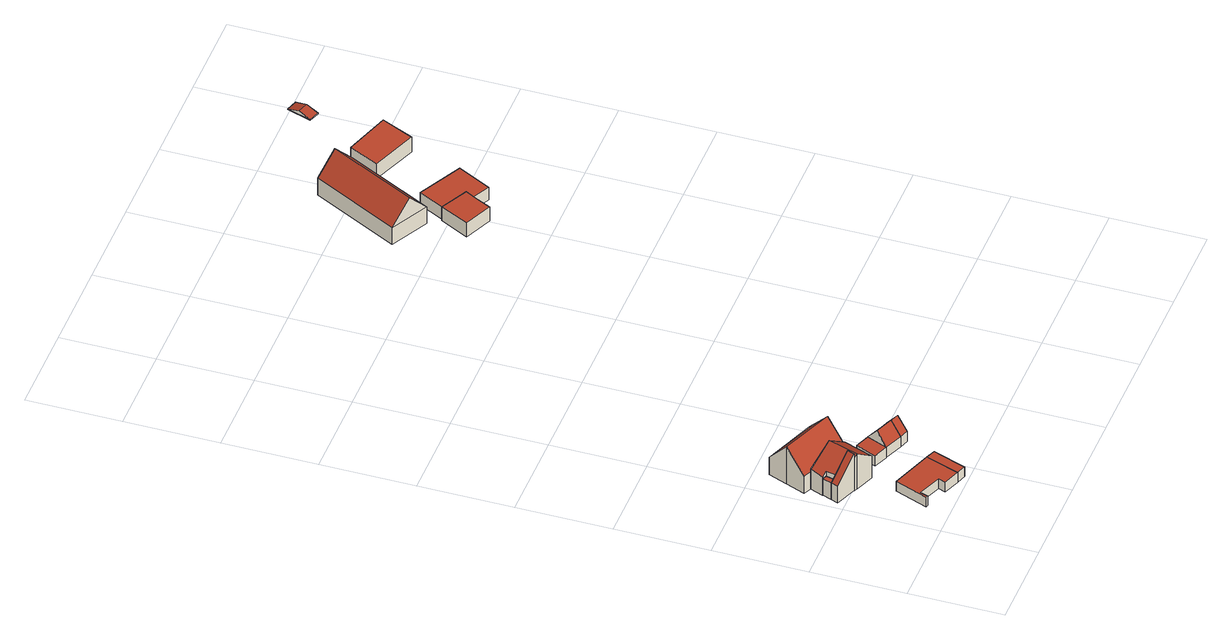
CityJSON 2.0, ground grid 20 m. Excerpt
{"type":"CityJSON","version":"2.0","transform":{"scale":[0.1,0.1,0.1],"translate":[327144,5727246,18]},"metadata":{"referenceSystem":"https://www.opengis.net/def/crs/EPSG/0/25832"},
"CityObjects":{
"building1":{"type":"Building","attributes":{"Gemeindeschluessel":"05170048","Geometrietyp2DReferenz":"3000","function":"51009_1610"},"children":["building1-1","building1-2"]},
"building1-1":{"type":"BuildingPart","attributes":{"roofType":"2100","measuredHeight":9.26},"parents":["building1"],"geometry":[{"type":"MultiSurface","lod":"2","boundaries":[[[0,1,2,3]],[[4,5,1,0]],[[6,7,5,4]],[[4,0,3,6]],[[1,5,7,2]],[[3,2,8,9,6]],[[9,8,7,6]]],"semantics":{"surfaces":[{"type":"WallSurface"},{"type":"RoofSurface"},{"type":"GroundSurface"},{"type":"ClosureSurface"}],"values":[0,0,0,1,2,0,3]}}]},
"building1-2":{"type":"BuildingPart","attributes":{"roofType":"1000","measuredHeight":4.17},"parents":["building1"],"geometry":[{"type":"Solid","lod":"2","boundaries":[[[[10,11,12,13]],[[9,8,11,10]],[[13,12,7,6]],[[9,10,13,6]],[[11,8,7,12]],[[9,6,7,8]]]],"semantics":{"surfaces":[{"type":"WallSurface"},{"type":"RoofSurface"},{"type":"GroundSurface"},{"type":"ClosureSurface"}],"values":[[0,0,0,1,2,3]]}}]},
"building2":{"type":"Building","attributes":{"Geometrietyp2DReferenz":"3000","Gemeindeschluessel":"05170048","function":"31001_2723","roofType":"1000","measuredHeight":2.39},"address":[{"country":"Germany","locality":"Wesel","thoroughfareNumber":"4","thoroughfareName":"Leckerfeld"}],"geometry":[{"type":"Solid","lod":"2","boundaries":[[[[14,15,16,17]],[[18,19,15,14]],[[20,21,19,18]],[[22,23,21,20]],[[24,25,23,22]],[[26,27,25,24]],[[28,29,27,26]],[[17,16,29,28]],[[26,24,22,20,18,14,17,28]],[[15,19,21,23,25,27,29,16]]]],"semantics":{"surfaces":[{"type":"WallSurface"},{"type":"RoofSurface"},{"type":"GroundSurface"}],"values":[[0,0,0,0,0,0,0,0,1,2]]}}]},
"building3":{"type":"Building","attributes":{"Geometrietyp2DReferenz":"3000","Gemeindeschluessel":"05170048","function":"31001_1010","roofType":"3100","measuredHeight":8.67},"address":[{"country":"Germany","locality":"Wesel","thoroughfareNumber":"4","thoroughfareName":"Leckerfeld"}],"geometry":[{"type":"Solid","lod":"2","boundaries":[[[[30,31,32,33]],[[34,35,31,30]],[[36,37,35,34]],[[38,39,37,36]],[[40,41,39,38]],[[42,43,41,40]],[[44,45,43,42]],[[46,47,45,44]],[[48,49,47,46]],[[33,32,49,48]],[[36,34,30,33,48,46,44,38]],[[42,40,38,44]],[[31,35,37,39,41,43,45,47,49,32]]]],"semantics":{"surfaces":[{"type":"WallSurface"},{"type":"RoofSurface"},{"type":"GroundSurface"}],"values":[[0,0,0,0,0,0,0,0,0,0,1,1,2]]}}]},
"building4":{"type":"Building","attributes":{"Geometrietyp2DReferenz":"3000","Gemeindeschluessel":"05170048","function":"31001_1010","roofType":"3100","measuredHeight":9.25},"address":[{"country":"Germany","locality":"Wesel","thoroughfareNumber":"4","thoroughfareName":"Leckerfeld"}],"geometry":[{"type":"Solid","lod":"2","boundaries":[[[[50,51,37,52]],[[53,54,51,50]],[[55,56,54,53]],[[57,58,56,55]],[[59,60,58,57]],[[61,62,60,59]],[[63,41,62,61]],[[52,37,41,63]],[[50,52,63,61,59,53]],[[57,55,53,59]],[[51,54,56,58,60,62,41,37]]]],"semantics":{"surfaces":[{"type":"WallSurface"},{"type":"RoofSurface"},{"type":"GroundSurface"}],"values":[[0,0,0,0,0,0,0,0,1,1,2]]}}]},
"building5":{"type":"Building","attributes":{"Geometrietyp2DReferenz":"3000","Gemeindeschluessel":"05170048","function":"51009_1610","roofType":"1000","measuredHeight":2.42},"geometry":[{"type":"Solid","lod":"2","boundaries":[[[[64,65,15,14]],[[66,67,65,64]],[[18,19,67,66]],[[14,15,19,18]],[[66,64,14,18]],[[65,67,19,15]]]],"semantics":{"surfaces":[{"type":"WallSurface"},{"type":"RoofSurface"},{"type":"GroundSurface"}],"values":[[0,0,0,0,1,2]]}}]},
"building6":{"type":"Building","attributes":{"Geometrietyp2DReferenz":"3000","Gemeindeschluessel":"05170048","function":"51009_1610","roofType":"9999","measuredHeight":2.55},"geometry":[{"type":"Solid","lod":"2","boundaries":[[[[68,69,70,71]],[[69,72,73,70]],[[68,74,72,69]],[[71,75,74,68]],[[70,73,75,71]],[[72,74,75,73]]]],"semantics":{"surfaces":[{"type":"RoofSurface"},{"type":"WallSurface"},{"type":"GroundSurface"}],"values":[[0,1,1,1,1,2]]}}]},
"building7":{"type":"Building","attributes":{"Geometrietyp2DReferenz":"3000","Gemeindeschluessel":"05170048","function":"31001_2463","roofType":"3100","measuredHeight":5.37},"address":[{"country":"Germany","locality":"Wesel","thoroughfareNumber":"4","thoroughfareName":"Leckerfeld"}],"geometry":[{"type":"Solid","lod":"2","boundaries":[[[[76,77,78,70]],[[79,80,77,76]],[[69,81,80,79]],[[70,78,81,69]],[[76,82,79]],[[69,83,70]],[[70,83,82,76]],[[79,82,83,69]],[[77,80,81,78]]]],"semantics":{"surfaces":[{"type":"WallSurface"},{"type":"RoofSurface"},{"type":"GroundSurface"}],"values":[[0,0,0,0,0,0,1,1,2]]}}]},
"building8":{"type":"Building","attributes":{"Geometrietyp2DReferenz":"3000","Gemeindeschluessel":"05170048","function":"31001_2723","roofType":"3100","measuredHeight":5.35},"address":[{"country":"Germany","locality":"Wesel","thoroughfareNumber":"4","thoroughfareName":"Leckerfeld"}],"geometry":[{"type":"Solid","lod":"2","boundaries":[[[[84,85,77,76]],[[86,87,85,84]],[[79,80,87,86]],[[76,77,80,79]],[[84,88,86]],[[79,82,76]],[[76,82,88,84]],[[86,88,82,79]],[[85,87,80,77]]]],"semantics":{"surfaces":[{"type":"WallSurface"},{"type":"RoofSurface"},{"type":"GroundSurface"}],"values":[[0,0,0,0,0,0,1,1,2]]}}]},
"building9":{"type":"Building","attributes":{"Geometrietyp2DReferenz":"3000","Gemeindeschluessel":"05170048","function":"31001_2463","roofType":"1000","measuredHeight":3.46},"address":[{"country":"Germany","locality":"Wesel","thoroughfareNumber":"5","thoroughfareName":"Leckerfeld"}],"geometry":[{"type":"Solid","lod":"2","boundaries":[[[[89,90,91,92]],[[93,94,90,89]],[[95,96,94,93]],[[97,98,96,95]],[[92,91,98,97]],[[95,93,89,92,97]],[[90,94,96,98,91]]]],"semantics":{"surfaces":[{"type":"WallSurface"},{"type":"RoofSurface"},{"type":"GroundSurface"}],"values":[[0,0,0,0,0,1,2]]}}]},
"building10":{"type":"Building","attributes":{"Geometrietyp2DReferenz":"3000","Gemeindeschluessel":"05170048","function":"31001_1010","roofType":"3100","measuredHeight":9.07},"address":[{"country":"Germany","locality":"Wesel","thoroughfareNumber":"5a","thoroughfareName":"Leckerfeld"},{"country":"Germany","locality":"Wesel","thoroughfareNumber":"5","thoroughfareName":"Leckerfeld"}],"geometry":[{"type":"Solid","lod":"2","boundaries":[[[[99,100,101,102]],[[103,104,100,99]],[[105,106,104,103]],[[102,101,106,105]],[[99,107,103]],[[105,108,102]],[[102,108,107,99]],[[103,107,108,105]],[[100,104,106,101]]]],"semantics":{"surfaces":[{"type":"WallSurface"},{"type":"RoofSurface"},{"type":"GroundSurface"}],"values":[[0,0,0,0,0,0,1,1,2]]}}]},
"building11":{"type":"Building","attributes":{"Geometrietyp2DReferenz":"3000","Gemeindeschluessel":"05170048","function":"31001_2723","roofType":"1000","measuredHeight":3.12},"address":[{"country":"Germany","locality":"Wesel","thoroughfareNumber":"5","thoroughfareName":"Leckerfeld"}],"geometry":[{"type":"Solid","lod":"2","boundaries":[[[[109,110,111,112]],[[113,114,110,109]],[[89,115,114,113]],[[92,116,115,89]],[[97,117,116,92]],[[112,111,117,97]],[[92,89,113,109,112,97]],[[110,114,115,116,117,111]]]],"semantics":{"surfaces":[{"type":"WallSurface"},{"type":"RoofSurface"},{"type":"GroundSurface"}],"values":[[0,0,0,0,0,0,1,2]]}}]},
"building12":{"type":"Building","attributes":{"Geometrietyp2DReferenz":"3000","Gemeindeschluessel":"05170048","function":"31001_2463","roofType":"1000","measuredHeight":3.71},"address":[{"country":"Germany","locality":"Wesel","thoroughfareNumber":"5","thoroughfareName":"Leckerfeld"}],"geometry":[{"type":"Solid","lod":"2","boundaries":[[[[118,119,120,121]],[[122,123,119,118]],[[124,125,123,122]],[[121,120,125,124]],[[122,118,121,124]],[[119,123,125,120]]]],"semantics":{"surfaces":[{"type":"WallSurface"},{"type":"RoofSurface"},{"type":"GroundSurface"}],"values":[[0,0,0,0,1,2]]}}]},
"building13":{"type":"Building","attributes":{"Geometrietyp2DReferenz":"3000","Gemeindeschluessel":"05170048","function":"51009_1610","roofType":"3100","measuredHeight":1.07},"geometry":[{"type":"Solid","lod":"2","boundaries":[[[[126,127,128,129]],[[130,131,127,126]],[[132,133,131,130]],[[129,128,133,132]],[[126,134,130]],[[132,135,129]],[[129,135,134,126]],[[130,134,135,132]],[[127,131,133,128]]]],"semantics":{"surfaces":[{"type":"WallSurface"},{"type":"RoofSurface"},{"type":"GroundSurface"}],"values":[[0,0,0,0,0,0,1,1,2]]}}]}
},
"vertices":[
[50,194,106],[50,194,14],[56,209,14],[56,209,106],[4,212,55],[4,212,14],[10,227,55],[10,227,14],[22,222,14],[22,222,55],
[27,243,55],[27,243,14],[17,247,14],[17,247,55],
[167,86,36],[167,86,12],[77,118,12],[77,118,36],[141,14,36],[141,14,12],[105,27,36],[105,27,12],[111,43,36],[111,43,12],[61,62,36],[61,62,12],[55,46,36],[55,46,12],[51,47,36],[51,47,12],
[27,243,67],[27,243,13],[22,222,13],[22,222,67],[17,247,59],[17,247,13],[28,275,63],[28,275,13],[79,255,100],[79,255,13],[123,238,67],[123,238,13],[98,175,68],[98,175,13],[58,191,100],[58,191,13],[50,194,93],[50,194,13],[56,209,94],[56,209,13],
[11,282,56],[11,282,13],[28,275,56],[28,324,105],[28,324,13],[44,365,56],[44,365,13],[157,321,56],[157,321,13],[141,279,105],[141,279,13],[124,238,56],[124,238,13],[123,238,56],
[187,78,36],[187,78,12],[161,7,36],[161,7,12],
[134,180,39],[165,168,39],[183,212,39],[152,224,39],[165,168,13],[183,212,13],[134,180,13],[152,224,13],
[221,197,39],[221,197,14],[183,212,14],[204,152,39],[204,152,14],[165,168,14],[213,174,67],[174,190,67],
[240,189,39],[240,189,14],[223,145,39],[223,145,14],[231,167,67],
[625,1167,37],[625,1167,3],[635,1186,3],[635,1186,37],[605,1128,37],[605,1128,3],[545,1154,37],[545,1154,3],[576,1216,37],[576,1216,3],
[562,1464,53],[562,1464,11],[467,1279,11],[467,1279,53],[643,1422,53],[643,1422,11],[548,1237,53],[548,1237,11],[603,1443,101],[508,1258,101],
[698,1221,37],[698,1221,6],[604,1269,6],[604,1269,37],[661,1149,37],[661,1149,6],[625,1167,6],[635,1186,6],[576,1216,6],
[779,1405,45],[779,1405,8],[680,1437,8],[680,1437,45],[747,1336,45],[747,1336,8],[649,1373,45],[649,1373,8],
[771,1551,12],[771,1551,10],[795,1543,10],[795,1543,12],[788,1603,12],[788,1603,10],[812,1595,12],[812,1595,10],[780,1577,20],[804,1569,20]
]}
